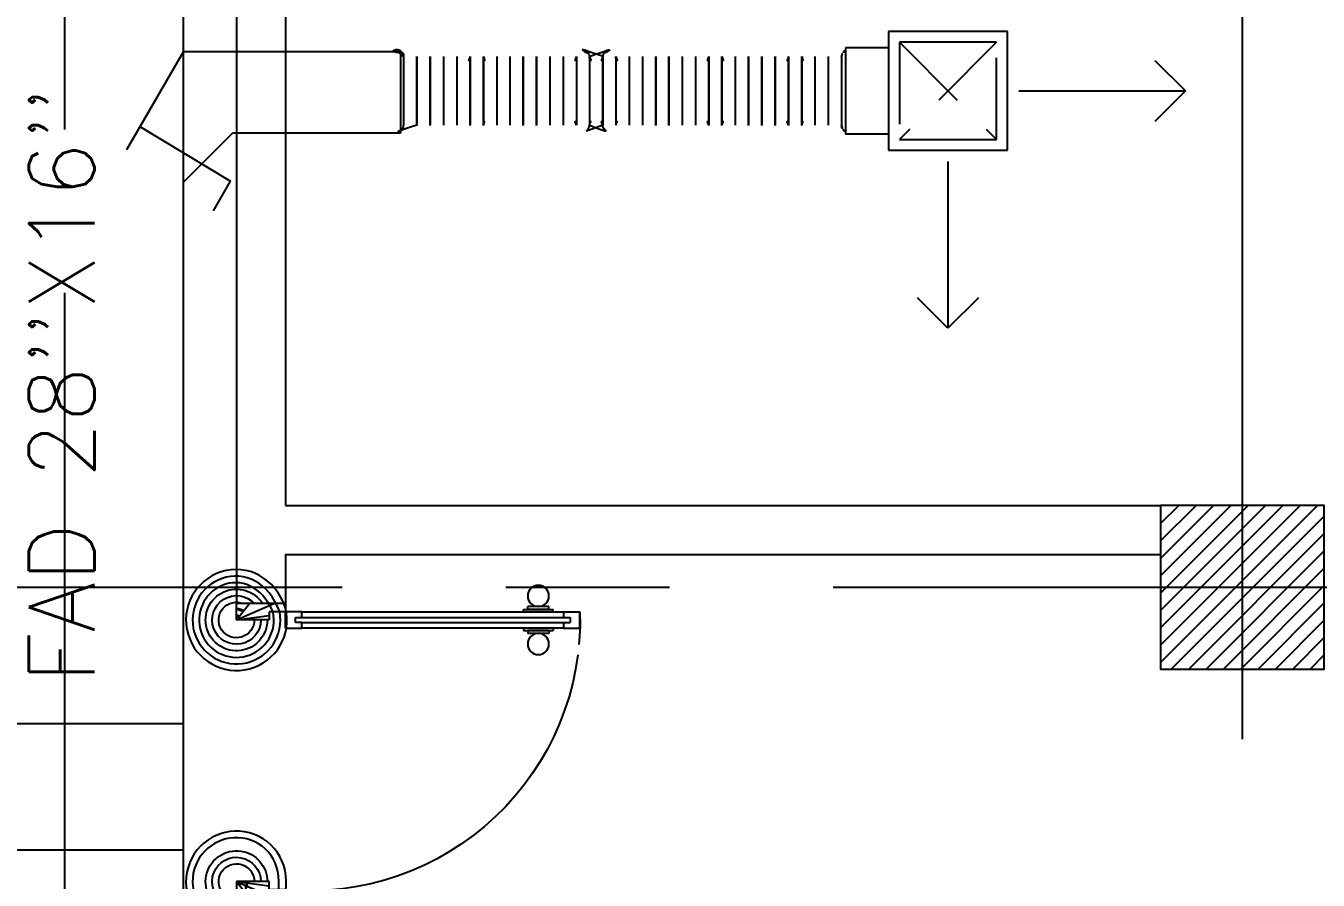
# Model space of a CAD drawing. Extents: x 417866230.2 to 417866327.8, y 43498045.5 to 43498135.4.
# Drawn here: x 417866252.478 to 417866256.428, y 43498083.807 to 43498086.419 of the extents above; entities that cross this region are included whole.
import ezdxf

# ---------------------------------------------------------------- set-up
doc = ezdxf.new("R2010")
doc.units = 0
doc.header["$MEASUREMENT"] = 0
doc.linetypes.add('CENTERX2', pattern=[4, 2.5, -0.5, 0.5, -0.5])
doc.linetypes.add('HIDDEN', pattern=[0.375, 0.25, -0.125])
doc.layers.get('0').update_dxf_attribs({"linetype": 'CONTINUOUS'})
for name, color, linetype in [('AXES', 11, 'CENTERX2'), ('COL', 9, 'CONTINUOUS'), ('DOOR', 9, 'CONTINUOUS'), ('DUCT', 6, 'CONTINUOUS'), ('HAT', 12, 'CONTINUOUS'), ('M-AC-FLEX', 3, 'CONTINUOUS'), ('M-EGU.', 2, 'CONTINUOUS'), ('SCD', 2, 'CONTINUOUS'), ('WALL', 4, 'CONTINUOUS')]:
    doc.layers.add(name, color=color, linetype=linetype)
doc.styles.add('ROMANS', font='ROMANS.shx', dxfattribs={"width": 0.6})

# ---------------------------------------------------------------- blocks, each defined once
blk = doc.blocks.new('DOOR90')
at = {"layer": 'DOOR', "color": 7, "linetype": 'ByBlock'}
for p, q in [((-150, 0), (0, 0)), ((-150, 0), (-150, -25)), ((0, -50), (-113.7, 0)), ((0, -50), (-40.1, 0)), ((0, -50), (0, 0)), ((-1000, -25), (-1050, -25)), ((-1050, -75), (-1050, -25)), ((-1050, -25), (-1050, -75)), ((-1000, -25), (-1000, -42)), ((-877.6, -17.8), (-967.6, -17.8)), ((-967.6, -25), (-967.6, -17.8)), ((-955, -8.8), (-890.2, -8.8)), ((-955, -17.8), (-955, -8.8)), ((-955, -17.8), (-890.2, -17.8)), ((-890.2, -17.8), (-890.2, -8.8)), ((-877.6, -25), (-877.6, -17.8)), ((-200, -25), (-150, -25)), ((-200, -42), (-200, -25)), ((-150, -25), (-100, -25)), ((-150, -75), (-150, -25)), ((-100, -25), (-100, -50)), ((0, -50), (-100, -36.6)), ((-1000, -75), (-1050, -75)), ((-1000, -42), (-1020, -42)), ((-1020, -42), (-1020, -58)), ((-1000, -58), (-1020, -58)), ((-1000, -58), (-1000, -75)), ((-967.6, -75), (-967.6, -82.2)), ((-877.6, -75), (-877.6, -82.2)), ((-180, -42), (-200, -42)), ((-200, -58), (-180, -58)), ((-200, -75), (-200, -58)), ((-150, -75), (-200, -75)), ((-180, -58), (-180, -42)), ((-100, -50), (0, -50)), ((-877.6, -82.2), (-967.6, -82.2)), ((-955, -82.2), (-890.2, -82.2)), ((-955, -82.2), (-955, -91.2)), ((-955, -91.2), (-890.2, -91.2)), ((-890.2, -82.2), (-890.2, -91.2)), ((0, -850), (-113.7, -900)), ((-100, -875), (-100, -850)), ((0, -850), (-100, -863.4)), ((-100, -850), (0, -850)), ((0, -850), (-40.1, -900)), ((0, -850), (0, -900)), ((-150, -875), (-100, -875)), ((-150, -900), (-150, -875)), ((-150, -900), (0, -900)), ((0, -900), (-150, -900))]:
    blk.add_line(p, q, dxfattribs=at)
at = {"layer": 'DOOR', "linetype": 'ByBlock'}
for p, q in [((-200, -25), (-1000, -25)), ((-200, -42), (-1000, -42)), ((-200, -58), (-1000, -58)), ((-1000, -75), (-200, -75))]:
    blk.add_line(p, q, dxfattribs=at)
at = {"layer": 'DOOR', "color": 7, "linetype": 'ByBlock'}
for centre in [(-922.6, 23.5), (-922.6, -123.5)]:
    blk.add_circle(centre, 32.4, dxfattribs=at)
for centre, radius, start, end in [((0, -50), 154.4, 161.1053, 166.2858), ((0, -50), 94.4, 148.0182, 180), ((0, -50), 134.4, 158.1598, 169.28), ((0, -50), 114.4, 154.0838, 167.3774), ((0, -50), 74.4, 137.7764, 180), ((0, -50), 54.4, 113.2074, 180), ((0, -50), 34.4, 90, 180), ((0, -50), 14.4, 90, 180), ((0, -850), 94.4, 180, 211.9818), ((0, -850), 74.4, 180, 222.2236), ((0, -850), 54.4, 180, 246.7926), ((0, -850), 34.4, 180, 270), ((0, -850), 14.4, 180, 270), ((0, -850), 154.4, 193.7142, 198.8947), ((0, -850), 134.4, 190.72, 201.8402)]:
    blk.add_arc(centre, radius, start, end, dxfattribs=at)
at = {"layer": 'DOOR', "linetype": 'HIDDEN', "ltscale": 0.5}
blk.add_arc((-222.2, -50), 828.2, 178.2701, 275.003, dxfattribs=at)
blk = doc.blocks.new('*X70')
at = {"color": 0}
for p, q in [((38539.2, 32281.3), (39018.9, 32761)), ((38539.2, 32334.4), (38965.9, 32761)), ((38539.2, 32387.4), (38912.8, 32761)), ((38539.2, 32440.4), (38859.8, 32761)), ((38539.2, 32493.5), (38806.8, 32761)), ((38539.2, 32546.5), (38753.7, 32761)), ((38539.2, 32599.5), (38700.7, 32761)), ((38539.2, 32652.6), (38647.7, 32761)), ((38539.2, 32705.6), (38594.6, 32761)), ((38539.2, 32758.6), (38541.6, 32761)), ((38571.9, 32261), (39039.2, 32728.3)), ((38625, 32261), (39039.2, 32675.3)), ((38678, 32261), (39039.2, 32622.2)), ((38731, 32261), (39039.2, 32569.2)), ((38784.1, 32261), (39039.2, 32516.2)), ((38837.1, 32261), (39039.2, 32463.1)), ((38890.1, 32261), (39039.2, 32410.1)), ((38943.2, 32261), (39039.2, 32357.1)), ((38996.2, 32261), (39039.2, 32304))]:
    blk.add_line(p, q, dxfattribs=at)
blk = doc.blocks.new('COL50')
at = {"layer": 'COL'}
blk.add_lwpolyline([(-250, 250), (-250, -250), (250, -250), (250, 250)], close=True, dxfattribs=at)

msp = doc.modelspace()

# ---------------------------------------------------------------- linework, layer by layer
at = {"layer": 'AXES'}
for p, q in [((417866256.1969, 43498056.2378), (417866256.1969, 43498134.7153)), ((417866252.5969, 43498063.1021), (417866252.5969, 43498121.9221)), ((417866230.9454, 43498084.7021), (417866300.0369, 43498084.7021))]:
    msp.add_line(p, q, dxfattribs=at)
at = {"layer": 'DUCT'}
for p, q in [((417866252.9595, 43498082.7854), (417866252.9595, 43498086.6017)), ((417866252.9595, 43498086.3406), (417866252.7857, 43498086.0394)), ((417866252.9595, 43498086.3406), (417866253.6236, 43498086.3406)), ((417866253.6236, 43498086.3406), (417866253.6236, 43498086.0906)), ((417866252.8268, 43498086.1107), (417866253.1039, 43498085.9435)), ((417866252.9595, 43498085.9406), (417866253.1095, 43498086.0906)), ((417866253.6236, 43498086.0906), (417866253.1095, 43498086.0906)), ((417866253.0518, 43498085.8533), (417866253.1039, 43498085.9435)), ((417866252.9595, 43498084.2845), (417866252.2595, 43498084.2845)), ((417866252.9595, 43498083.8986), (417866252.2595, 43498083.8986))]:
    msp.add_line(p, q, dxfattribs=at)
at = {"layer": 'M-AC-FLEX', "color": 11}
for p, q in [((417866253.6328, 43498086.3251), (417866253.6328, 43498086.115)), ((417866253.6328, 43498086.3251), (417866253.6328, 43498086.115)), ((417866253.6735, 43498086.3251), (417866253.6735, 43498086.115)), ((417866253.6735, 43498086.3251), (417866253.6735, 43498086.115)), ((417866253.6735, 43498086.1147), (417866253.6735, 43498086.3248)), ((417866253.6735, 43498086.1147), (417866253.6735, 43498086.3248)), ((417866253.7135, 43498086.3251), (417866253.7135, 43498086.115)), ((417866253.7135, 43498086.3251), (417866253.7135, 43498086.115)), ((417866253.7135, 43498086.1147), (417866253.7135, 43498086.3248)), ((417866253.7135, 43498086.1147), (417866253.7135, 43498086.3248)), ((417866253.7543, 43498086.3251), (417866253.7543, 43498086.115)), ((417866253.7543, 43498086.3251), (417866253.7543, 43498086.115)), ((417866253.795, 43498086.3251), (417866253.795, 43498086.115)), ((417866253.795, 43498086.3251), (417866253.795, 43498086.115)), ((417866253.8364, 43498086.3251), (417866253.8364, 43498086.115)), ((417866253.8364, 43498086.3251), (417866253.8364, 43498086.115)), ((417866253.8364, 43498086.1147), (417866253.8364, 43498086.3248)), ((417866253.8364, 43498086.1147), (417866253.8364, 43498086.3248)), ((417866253.8765, 43498086.3251), (417866253.8765, 43498086.115)), ((417866253.8765, 43498086.3251), (417866253.8765, 43498086.115)), ((417866253.8765, 43498086.1147), (417866253.8765, 43498086.3248)), ((417866253.8765, 43498086.1147), (417866253.8765, 43498086.3248)), ((417866253.9172, 43498086.3251), (417866253.9172, 43498086.115)), ((417866253.9172, 43498086.3251), (417866253.9172, 43498086.115)), ((417866253.9579, 43498086.3251), (417866253.9579, 43498086.115)), ((417866253.9579, 43498086.3251), (417866253.9579, 43498086.115)), ((417866253.9987, 43498086.3251), (417866253.9987, 43498086.115)), ((417866253.9987, 43498086.3251), (417866253.9987, 43498086.115)), ((417866253.9987, 43498086.1147), (417866253.9987, 43498086.3248)), ((417866253.9987, 43498086.1147), (417866253.9987, 43498086.3248)), ((417866254.0387, 43498086.3251), (417866254.0387, 43498086.115)), ((417866254.0387, 43498086.3251), (417866254.0387, 43498086.115)), ((417866254.0387, 43498086.1147), (417866254.0387, 43498086.3248)), ((417866254.0387, 43498086.1147), (417866254.0387, 43498086.3248)), ((417866254.0794, 43498086.3251), (417866254.0794, 43498086.115)), ((417866254.0794, 43498086.3251), (417866254.0794, 43498086.115)), ((417866254.1202, 43498086.3251), (417866254.1202, 43498086.115)), ((417866254.1202, 43498086.3251), (417866254.1202, 43498086.115)), ((417866254.1609, 43498086.3251), (417866254.1609, 43498086.115)), ((417866254.2007, 43498086.3251), (417866254.2007, 43498086.115)), ((417866254.2007, 43498086.3251), (417866254.2007, 43498086.115)), ((417866254.2414, 43498086.3251), (417866254.2414, 43498086.115)), ((417866254.2414, 43498086.3251), (417866254.2414, 43498086.115)), ((417866254.2414, 43498086.1147), (417866254.2414, 43498086.3248)), ((417866254.2414, 43498086.1147), (417866254.2414, 43498086.3248)), ((417866254.2814, 43498086.3251), (417866254.2814, 43498086.115)), ((417866254.3222, 43498086.3251), (417866254.3222, 43498086.115)), ((417866254.3222, 43498086.3251), (417866254.3222, 43498086.115)), ((417866254.3629, 43498086.3251), (417866254.3629, 43498086.115)), ((417866254.3629, 43498086.3251), (417866254.3629, 43498086.115)), ((417866254.4036, 43498086.3251), (417866254.4036, 43498086.115)), ((417866254.4036, 43498086.3251), (417866254.4036, 43498086.115)), ((417866254.4036, 43498086.1147), (417866254.4036, 43498086.3248)), ((417866254.4036, 43498086.1147), (417866254.4036, 43498086.3248)), ((417866254.4436, 43498086.3251), (417866254.4436, 43498086.115)), ((417866254.4436, 43498086.3251), (417866254.4436, 43498086.115)), ((417866254.4436, 43498086.1147), (417866254.4436, 43498086.3248)), ((417866254.4436, 43498086.1147), (417866254.4436, 43498086.3248)), ((417866254.4844, 43498086.3251), (417866254.4844, 43498086.115)), ((417866254.4844, 43498086.3251), (417866254.4844, 43498086.115)), ((417866254.5251, 43498086.3251), (417866254.5251, 43498086.115)), ((417866254.5251, 43498086.3251), (417866254.5251, 43498086.115)), ((417866254.5658, 43498086.3251), (417866254.5658, 43498086.115)), ((417866254.5658, 43498086.3251), (417866254.5658, 43498086.115)), ((417866254.5659, 43498086.1147), (417866254.5659, 43498086.3248)), ((417866254.5659, 43498086.1147), (417866254.5659, 43498086.3248)), ((417866254.6059, 43498086.3251), (417866254.6059, 43498086.115)), ((417866254.6059, 43498086.3251), (417866254.6059, 43498086.115)), ((417866254.6059, 43498086.1147), (417866254.6059, 43498086.3248)), ((417866254.6059, 43498086.1147), (417866254.6059, 43498086.3248)), ((417866254.6466, 43498086.3251), (417866254.6466, 43498086.115)), ((417866254.6466, 43498086.3251), (417866254.6466, 43498086.115)), ((417866254.6873, 43498086.3251), (417866254.6873, 43498086.115)), ((417866254.6873, 43498086.3251), (417866254.6873, 43498086.115)), ((417866254.6873, 43498086.3251), (417866254.6873, 43498086.115)), ((417866254.6873, 43498086.1147), (417866254.6873, 43498086.3248)), ((417866254.7281, 43498086.3251), (417866254.7281, 43498086.115)), ((417866254.7281, 43498086.3251), (417866254.7281, 43498086.115)), ((417866254.7281, 43498086.3251), (417866254.7281, 43498086.115)), ((417866254.7281, 43498086.1147), (417866254.7281, 43498086.3248)), ((417866254.7681, 43498086.3251), (417866254.7681, 43498086.115)), ((417866254.7681, 43498086.1147), (417866254.7681, 43498086.3248)), ((417866254.8095, 43498086.3251), (417866254.8095, 43498086.115)), ((417866254.8095, 43498086.3251), (417866254.8095, 43498086.115)), ((417866254.8095, 43498086.1147), (417866254.8095, 43498086.3248)), ((417866254.8095, 43498086.1147), (417866254.8095, 43498086.3248)), ((417866254.8496, 43498086.3251), (417866254.8496, 43498086.115)), ((417866254.8496, 43498086.3251), (417866254.8496, 43498086.115)), ((417866254.8496, 43498086.1147), (417866254.8496, 43498086.3248)), ((417866254.8496, 43498086.1147), (417866254.8496, 43498086.3248)), ((417866254.8903, 43498086.3251), (417866254.8903, 43498086.115)), ((417866254.8903, 43498086.3251), (417866254.8903, 43498086.115)), ((417866254.931, 43498086.3251), (417866254.931, 43498086.115)), ((417866254.931, 43498086.3251), (417866254.931, 43498086.115)), ((417866254.9718, 43498086.3251), (417866254.9718, 43498086.115))]:
    msp.add_line(p, q, dxfattribs=at)
at = {"layer": 'M-AC-FLEX'}
for points in [[(417866253.6328, 43498086.3251, 0.652802), (417866253.5986, 43498086.3401, 0.652802)], [(417866253.5986, 43498086.3401, -0.652802), (417866253.6328, 43498086.3251)], [(417866253.7135, 43498086.3244, -0.00451), (417866253.7135, 43498086.3248, 1.018005), (417866253.6735, 43498086.3248)], [(417866253.6735, 43498086.3244, 0.00451), (417866253.6735, 43498086.3248, -1.018005), (417866253.7135, 43498086.3248)], [(417866253.7135, 43498086.3251, 1), (417866253.7543, 43498086.3251, -1), (417866253.795, 43498086.3251)], [(417866253.795, 43498086.3251, 1), (417866253.7543, 43498086.3251)], [(417866253.7543, 43498086.3251, -1), (417866253.795, 43498086.3251)], [(417866253.8357, 43498086.3251, -1), (417866253.795, 43498086.3251, 1), (417866253.7543, 43498086.3251)], [(417866253.8357, 43498086.3244, 0.00451), (417866253.8357, 43498086.3248, -0.998307), (417866253.8765, 43498086.3248)], [(417866253.8765, 43498086.3244, -0.00451), (417866253.8765, 43498086.3248, 0.998307), (417866253.8357, 43498086.3248)], [(417866253.8765, 43498086.3251, 1), (417866253.9172, 43498086.3251, -1), (417866253.9579, 43498086.3251)], [(417866253.9172, 43498086.3251, -1), (417866253.9579, 43498086.3251)], [(417866253.9987, 43498086.3251, -1), (417866253.9579, 43498086.3251, 1), (417866253.9172, 43498086.3251)], [(417866253.9579, 43498086.3251, 1), (417866253.9172, 43498086.3251)], [(417866253.9987, 43498086.3244, 0.00451), (417866253.9987, 43498086.3248, -1.018005), (417866254.0387, 43498086.3248)], [(417866254.0387, 43498086.3244, -0.00451), (417866254.0387, 43498086.3248, 1.018005), (417866253.9987, 43498086.3248)], [(417866254.0387, 43498086.3251, 1), (417866254.0794, 43498086.3251, -1), (417866254.1202, 43498086.3251)], [(417866254.1202, 43498086.3251, 1), (417866254.0794, 43498086.3251)], [(417866254.0794, 43498086.3251, -1), (417866254.1202, 43498086.3251)], [(417866254.1609, 43498086.3251, -1), (417866254.1202, 43498086.3251, 1), (417866254.0794, 43498086.3251)], [(417866254.1609, 43498086.3244, 0.00451), (417866254.1609, 43498086.3248, -1.018005), (417866254.2009, 43498086.3248)], [(417866254.2009, 43498086.3244, -0.00451), (417866254.2009, 43498086.3248, 1.018005), (417866254.1609, 43498086.3248)], [(417866254.1789, 43498086.3454, -0.43418), (417866254.2007, 43498086.3251)], [(417866254.1789, 43498086.3454, -0.43418), (417866254.2007, 43498086.3251)], [(417866254.2414, 43498086.3251, -1), (417866254.2007, 43498086.3251, 0.43418), (417866254.1789, 43498086.3454, 0.43418)], [(417866254.2009, 43498086.3251, 1), (417866254.2417, 43498086.3251, -0.43418), (417866254.2634, 43498086.3454, -0.43418)], [(417866254.2814, 43498086.3244, -0.00451), (417866254.2814, 43498086.3248, 1.018005), (417866254.2414, 43498086.3248)], [(417866254.2414, 43498086.3244, 0.00451), (417866254.2414, 43498086.3248, -1.018005), (417866254.2814, 43498086.3248)], [(417866254.2634, 43498086.3454, 0.43418), (417866254.2417, 43498086.3251)], [(417866254.2634, 43498086.3454, 0.43418), (417866254.2417, 43498086.3251)], [(417866254.2814, 43498086.3251, 1), (417866254.3222, 43498086.3251, -1), (417866254.3629, 43498086.3251)], [(417866254.3222, 43498086.3251, -1), (417866254.3629, 43498086.3251)], [(417866254.4036, 43498086.3251, -1), (417866254.3629, 43498086.3251, 1), (417866254.3222, 43498086.3251)], [(417866254.3629, 43498086.3251, 1), (417866254.3222, 43498086.3251)], [(417866254.4436, 43498086.3244, -0.00451), (417866254.4436, 43498086.3248, 1.018005), (417866254.4036, 43498086.3248)], [(417866254.4036, 43498086.3244, 0.00451), (417866254.4036, 43498086.3248, -1.018005), (417866254.4436, 43498086.3248)], [(417866254.4436, 43498086.3251, 1), (417866254.4844, 43498086.3251, -1), (417866254.5251, 43498086.3251)], [(417866254.5251, 43498086.3251, 1), (417866254.4844, 43498086.3251)], [(417866254.4844, 43498086.3251, -1), (417866254.5251, 43498086.3251)], [(417866254.5658, 43498086.3251, -1), (417866254.5251, 43498086.3251, 1), (417866254.4844, 43498086.3251)], [(417866254.5658, 43498086.3244, 0.00451), (417866254.5659, 43498086.3248, -1.018005), (417866254.6059, 43498086.3248)], [(417866254.6059, 43498086.3244, -0.00451), (417866254.6059, 43498086.3248, 1.018005), (417866254.5659, 43498086.3248)], [(417866254.6059, 43498086.3251, 1), (417866254.6466, 43498086.3251, -1), (417866254.6873, 43498086.3251)], [(417866254.6466, 43498086.3251, -1), (417866254.6873, 43498086.3251)], [(417866254.7281, 43498086.3251, -1), (417866254.6873, 43498086.3251, 1), (417866254.6466, 43498086.3251)], [(417866254.6873, 43498086.3251, 1), (417866254.6466, 43498086.3251)], [(417866254.6473, 43498086.3244, 0.00451), (417866254.6473, 43498086.3248, -1.018005), (417866254.6873, 43498086.3248)], [(417866254.6873, 43498086.3251, 1), (417866254.7281, 43498086.3251, -1), (417866254.7688, 43498086.3251)], [(417866254.7688, 43498086.3251, 1), (417866254.7281, 43498086.3251)], [(417866254.7281, 43498086.3251, -1), (417866254.7688, 43498086.3251)], [(417866254.8095, 43498086.3251, -1), (417866254.7688, 43498086.3251, 1), (417866254.7281, 43498086.3251)], [(417866254.7681, 43498086.3244, -0.00451), (417866254.7681, 43498086.3248, 1.018005), (417866254.7281, 43498086.3248)], [(417866254.8496, 43498086.3244, -0.00451), (417866254.8496, 43498086.3248, 1.018005), (417866254.8095, 43498086.3248)], [(417866254.8095, 43498086.3244, 0.00451), (417866254.8095, 43498086.3248, -1.018005), (417866254.8496, 43498086.3248)], [(417866254.8496, 43498086.3251, 1), (417866254.8903, 43498086.3251, -1), (417866254.931, 43498086.3251)], [(417866254.8903, 43498086.3251, -1), (417866254.931, 43498086.3251)], [(417866254.9718, 43498086.3251, -1), (417866254.931, 43498086.3251, 1), (417866254.8903, 43498086.3251)], [(417866254.931, 43498086.3251, 1), (417866254.8903, 43498086.3251)], [(417866254.9718, 43498086.3244, 0.00451), (417866254.9718, 43498086.3248, -0.296155), (417866254.9833, 43498086.3433, -0.296155)], [(417866254.9833, 43498086.3433, 0.296155), (417866254.9718, 43498086.3248)], [(417866253.6328, 43498086.3251, 1), (417866253.6735, 43498086.3251)], [(417866253.7543, 43498086.3251, -1), (417866253.7135, 43498086.3251)], [(417866253.795, 43498086.3251, 1), (417866253.8357, 43498086.3251)], [(417866253.8357, 43498086.3251, -0.412332), (417866253.8155, 43498086.3048, -0.412332)], [(417866253.8765, 43498086.3251, 0.412332), (417866253.8967, 43498086.3048, 0.412332)], [(417866253.9172, 43498086.3251, -1), (417866253.8765, 43498086.3251)], [(417866253.9579, 43498086.3251, 1), (417866253.9987, 43498086.3251)], [(417866254.0794, 43498086.3251, -1), (417866254.0387, 43498086.3251)], [(417866254.1202, 43498086.3251, 1), (417866254.1609, 43498086.3251)], [(417866254.1609, 43498086.3251, -0.412332), (417866254.1407, 43498086.3048, -0.412332)], [(417866254.2007, 43498086.3251, 1), (417866254.2414, 43498086.3251)], [(417866254.2417, 43498086.3251, -1), (417866254.2009, 43498086.3251)], [(417866254.2009, 43498086.3251, 0.412332), (417866254.2212, 43498086.3048, 0.412332)], [(417866254.2414, 43498086.3251, -0.412332), (417866254.2212, 43498086.3048, -0.412332)], [(417866254.2814, 43498086.3251, 0.412332), (417866254.3017, 43498086.3048, 0.412332)], [(417866254.3222, 43498086.3251, -1), (417866254.2814, 43498086.3251)], [(417866254.3629, 43498086.3251, 1), (417866254.4036, 43498086.3251)], [(417866254.4844, 43498086.3251, -1), (417866254.4436, 43498086.3251)], [(417866254.5251, 43498086.3251, 1), (417866254.5658, 43498086.3251)], [(417866254.5658, 43498086.3251, -0.412332), (417866254.5456, 43498086.3048, -0.412332)], [(417866254.6466, 43498086.3251, -1), (417866254.6059, 43498086.3251)], [(417866254.6059, 43498086.3251, 0.412332), (417866254.6261, 43498086.3048, 0.412332)], [(417866254.6873, 43498086.3251, 1), (417866254.7281, 43498086.3251)], [(417866254.7281, 43498086.3251, -1), (417866254.6873, 43498086.3251)], [(417866254.7688, 43498086.3251, 1), (417866254.8095, 43498086.3251)], [(417866254.8095, 43498086.3251, -0.412332), (417866254.7893, 43498086.3048, -0.412332)], [(417866254.8496, 43498086.3251, 0.412332), (417866254.8698, 43498086.3048, 0.412332)], [(417866254.8903, 43498086.3251, -1), (417866254.8496, 43498086.3251)], [(417866254.931, 43498086.3251, 1), (417866254.9718, 43498086.3251)], [(417866253.6735, 43498086.115, 1), (417866253.6328, 43498086.115, -0.652802), (417866253.5986, 43498086.1, -0.652802)], [(417866253.6735, 43498086.115, -0.00451), (417866253.6735, 43498086.1147, 0.008922), (417866253.6735, 43498086.114)], [(417866253.7135, 43498086.115, -0.999838), (417866253.6735, 43498086.1143)], [(417866253.6735, 43498086.115, 0.999838), (417866253.7135, 43498086.1143)], [(417866253.6735, 43498086.115, 0.999838), (417866253.7135, 43498086.1143)], [(417866253.7135, 43498086.115, -0.999838), (417866253.6735, 43498086.1143)], [(417866253.6735, 43498086.1143, -0.004461), (417866253.6735, 43498086.1147)], [(417866253.6735, 43498086.1143, -0.004461), (417866253.6735, 43498086.1147)], [(417866253.6735, 43498086.1147, 0.008922), (417866253.6735, 43498086.114)], [(417866253.7135, 43498086.115, -1), (417866253.7543, 43498086.115, 1), (417866253.795, 43498086.115)], [(417866253.7135, 43498086.115, 0.00451), (417866253.7135, 43498086.1147, -0.008922), (417866253.7135, 43498086.114)], [(417866253.7135, 43498086.1143, 0.004461), (417866253.7135, 43498086.1147)], [(417866253.7135, 43498086.1147, -0.008922), (417866253.7135, 43498086.114)], [(417866253.7135, 43498086.1143, 0.004461), (417866253.7135, 43498086.1147)], [(417866253.8364, 43498086.115, 0.983445), (417866253.795, 43498086.115, -1), (417866253.7543, 43498086.115)], [(417866253.8364, 43498086.115, -0.00451), (417866253.8364, 43498086.1147, 0.008922), (417866253.8364, 43498086.114)], [(417866253.8765, 43498086.115, -0.999838), (417866253.8364, 43498086.1143)], [(417866253.8364, 43498086.115, 0.999838), (417866253.8765, 43498086.1143)], [(417866253.8364, 43498086.1147, 0.008922), (417866253.8364, 43498086.114)], [(417866253.8765, 43498086.115, -0.412332), (417866253.8967, 43498086.1354, -0.412332)], [(417866253.8765, 43498086.115, -1), (417866253.9172, 43498086.115, 1), (417866253.9579, 43498086.115)], [(417866253.9987, 43498086.115, 1), (417866253.9579, 43498086.115, -1), (417866253.9172, 43498086.115)], [(417866253.9987, 43498086.115, 0.999838), (417866254.0387, 43498086.1143)], [(417866254.0387, 43498086.115, -0.999838), (417866253.9987, 43498086.1143)], [(417866253.9987, 43498086.115, -0.00451), (417866253.9987, 43498086.1147, 0.008922), (417866253.9987, 43498086.114)], [(417866254.0387, 43498086.115, -0.999838), (417866253.9987, 43498086.1143)], [(417866253.9987, 43498086.115, 0.999838), (417866254.0387, 43498086.1143)], [(417866253.9987, 43498086.1143, -0.004461), (417866253.9987, 43498086.1147)], [(417866253.9987, 43498086.1147, 0.008922), (417866253.9987, 43498086.114)], [(417866253.9987, 43498086.1143, -0.004461), (417866253.9987, 43498086.1147)], [(417866254.0387, 43498086.115, -1), (417866254.0794, 43498086.115, 1), (417866254.1202, 43498086.115)], [(417866254.0387, 43498086.115, 0.00451), (417866254.0387, 43498086.1147, -0.008922), (417866254.0387, 43498086.114)], [(417866254.0387, 43498086.1143, 0.004461), (417866254.0387, 43498086.1147)], [(417866254.0387, 43498086.1143, 0.004461), (417866254.0387, 43498086.1147)], [(417866254.0387, 43498086.1147, -0.008922), (417866254.0387, 43498086.114)], [(417866254.1609, 43498086.115, 1), (417866254.1202, 43498086.115, -1), (417866254.0794, 43498086.115)], [(417866254.1609, 43498086.115, 0.412332), (417866254.1407, 43498086.1354, 0.412332)], [(417866254.1609, 43498086.115, 0.999838), (417866254.2009, 43498086.1143)], [(417866254.2009, 43498086.115, -0.999838), (417866254.1609, 43498086.1143)], [(417866254.1609, 43498086.115, -0.00451), (417866254.1609, 43498086.1147, 0.008922), (417866254.1609, 43498086.114)], [(417866254.2009, 43498086.115, -0.999838), (417866254.1609, 43498086.1143)], [(417866254.1609, 43498086.115, 0.999838), (417866254.2009, 43498086.1143)], [(417866254.1609, 43498086.1143, -0.004461), (417866254.1609, 43498086.1147)], [(417866254.1609, 43498086.1147, 0.008922), (417866254.1609, 43498086.114)], [(417866254.1609, 43498086.1143, -0.004461), (417866254.1609, 43498086.1147)], [(417866254.2414, 43498086.115, 1), (417866254.2007, 43498086.115, -0.43418), (417866254.1789, 43498086.0947, -0.43418)], [(417866254.2009, 43498086.115, -1), (417866254.2417, 43498086.115, 0.43418), (417866254.2634, 43498086.0947, 0.43418)], [(417866254.2009, 43498086.115, -0.412332), (417866254.2212, 43498086.1354, -0.412332)], [(417866254.2009, 43498086.115, 0.00451), (417866254.2009, 43498086.1147, -0.008922), (417866254.2009, 43498086.114)], [(417866254.2009, 43498086.1143, 0.004461), (417866254.2009, 43498086.1147)], [(417866254.2009, 43498086.1143, 0.004461), (417866254.2009, 43498086.1147)], [(417866254.2009, 43498086.1147, -0.008922), (417866254.2009, 43498086.114)], [(417866254.2414, 43498086.115, 0.412332), (417866254.2212, 43498086.1354, 0.412332)], [(417866254.2414, 43498086.115, -0.00451), (417866254.2414, 43498086.1147, 0.008922), (417866254.2414, 43498086.114)], [(417866254.2814, 43498086.115, -0.999838), (417866254.2414, 43498086.1143)], [(417866254.2414, 43498086.115, 0.999838), (417866254.2814, 43498086.1143)], [(417866254.2414, 43498086.115, 0.999838), (417866254.2814, 43498086.1143)], [(417866254.2814, 43498086.115, -0.999838), (417866254.2414, 43498086.1143)], [(417866254.2414, 43498086.1143, -0.004461), (417866254.2414, 43498086.1147)], [(417866254.2414, 43498086.1143, -0.004461), (417866254.2414, 43498086.1147)], [(417866254.2414, 43498086.1147, 0.008922), (417866254.2414, 43498086.114)], [(417866254.2814, 43498086.115, -0.412332), (417866254.3017, 43498086.1354, -0.412332)], [(417866254.2814, 43498086.115, -1), (417866254.3222, 43498086.115, 1), (417866254.3629, 43498086.115)], [(417866254.2814, 43498086.115, 0.00451), (417866254.2814, 43498086.1147, -0.008922), (417866254.2814, 43498086.114)], [(417866254.2814, 43498086.1143, 0.004461), (417866254.2814, 43498086.1147)], [(417866254.2814, 43498086.1147, -0.008922), (417866254.2814, 43498086.114)], [(417866254.2814, 43498086.1143, 0.004461), (417866254.2814, 43498086.1147)], [(417866254.4036, 43498086.115, 1), (417866254.3629, 43498086.115, -1), (417866254.3222, 43498086.115)], [(417866254.4036, 43498086.115, -0.00451), (417866254.4036, 43498086.1147, 0.008922), (417866254.4036, 43498086.114)], [(417866254.4436, 43498086.115, -0.999838), (417866254.4036, 43498086.1143)], [(417866254.4036, 43498086.115, 0.999838), (417866254.4436, 43498086.1143)], [(417866254.4036, 43498086.115, 0.999838), (417866254.4436, 43498086.1143)], [(417866254.4436, 43498086.115, -0.999838), (417866254.4036, 43498086.1143)], [(417866254.4036, 43498086.1143, -0.004461), (417866254.4036, 43498086.1147)], [(417866254.4036, 43498086.1143, -0.004461), (417866254.4036, 43498086.1147)], [(417866254.4036, 43498086.1147, 0.008922), (417866254.4036, 43498086.114)], [(417866254.4436, 43498086.115, -1), (417866254.4844, 43498086.115, 1), (417866254.5251, 43498086.115)], [(417866254.4436, 43498086.115, 0.00451), (417866254.4436, 43498086.1147, -0.008922), (417866254.4436, 43498086.114)], [(417866254.4436, 43498086.1143, 0.004461), (417866254.4436, 43498086.1147)], [(417866254.4436, 43498086.1147, -0.008922), (417866254.4436, 43498086.114)], [(417866254.4436, 43498086.1143, 0.004461), (417866254.4436, 43498086.1147)], [(417866254.5658, 43498086.115, 1), (417866254.5251, 43498086.115, -1), (417866254.4844, 43498086.115)], [(417866254.5658, 43498086.115, 0.412332), (417866254.5456, 43498086.1354, 0.412332)], [(417866254.5658, 43498086.115, 0.999838), (417866254.6059, 43498086.1143)], [(417866254.6059, 43498086.115, -0.999838), (417866254.5658, 43498086.1143)], [(417866254.5658, 43498086.115, -0.00451), (417866254.5659, 43498086.1147, 0.008922), (417866254.5659, 43498086.114)], [(417866254.6059, 43498086.115, -0.999838), (417866254.5658, 43498086.1143)], [(417866254.5658, 43498086.115, 0.999838), (417866254.6059, 43498086.1143)], [(417866254.5658, 43498086.1143, -0.004461), (417866254.5659, 43498086.1147)], [(417866254.5659, 43498086.1147, 0.008922), (417866254.5659, 43498086.114)], [(417866254.5658, 43498086.1143, -0.004461), (417866254.5659, 43498086.1147)], [(417866254.6059, 43498086.115, -1), (417866254.6466, 43498086.115, 1), (417866254.6873, 43498086.115)], [(417866254.6059, 43498086.115, -0.412332), (417866254.6261, 43498086.1354, -0.412332)], [(417866254.6059, 43498086.115, 0.00451), (417866254.6059, 43498086.1147, -0.008922), (417866254.6059, 43498086.114)], [(417866254.6059, 43498086.1143, 0.004461), (417866254.6059, 43498086.1147)], [(417866254.6059, 43498086.1143, 0.004461), (417866254.6059, 43498086.1147)], [(417866254.6059, 43498086.1147, -0.008922), (417866254.6059, 43498086.114)], [(417866254.7281, 43498086.115, 1), (417866254.6873, 43498086.115, -1), (417866254.6466, 43498086.115)], [(417866254.6473, 43498086.115, 0.999838), (417866254.6873, 43498086.1143)], [(417866254.6873, 43498086.115, -0.999838), (417866254.6473, 43498086.1143)], [(417866254.6473, 43498086.1143, -0.004461), (417866254.6473, 43498086.1147)], [(417866254.6473, 43498086.1147, 0.008922), (417866254.6473, 43498086.114)], [(417866254.6873, 43498086.115, -1), (417866254.7281, 43498086.115, 1), (417866254.7688, 43498086.115)], [(417866254.6873, 43498086.115, 0.00451), (417866254.6873, 43498086.1147, -0.008922), (417866254.6873, 43498086.114)], [(417866254.6873, 43498086.1143, 0.004461), (417866254.6873, 43498086.1147)], [(417866254.8095, 43498086.115, 1), (417866254.7688, 43498086.115, -1), (417866254.7281, 43498086.115)], [(417866254.7281, 43498086.115, -0.00451), (417866254.7281, 43498086.1147, 0.008922), (417866254.7281, 43498086.114)], [(417866254.7681, 43498086.115, -0.999838), (417866254.7281, 43498086.1143)], [(417866254.7281, 43498086.115, 0.999838), (417866254.7681, 43498086.1143)], [(417866254.7281, 43498086.1143, -0.004461), (417866254.7281, 43498086.1147)], [(417866254.7681, 43498086.1143, 0.004461), (417866254.7681, 43498086.1147)], [(417866254.7681, 43498086.1147, -0.008922), (417866254.7681, 43498086.114)], [(417866254.8095, 43498086.115, 0.412332), (417866254.7893, 43498086.1354, 0.412332)], [(417866254.8095, 43498086.115, -0.00451), (417866254.8095, 43498086.1147, 0.008922), (417866254.8095, 43498086.114)], [(417866254.8496, 43498086.115, -0.999838), (417866254.8095, 43498086.1143)], [(417866254.8095, 43498086.115, 0.999838), (417866254.8496, 43498086.1143)], [(417866254.8095, 43498086.115, 0.999838), (417866254.8496, 43498086.1143)], [(417866254.8496, 43498086.115, -0.999838), (417866254.8095, 43498086.1143)], [(417866254.8095, 43498086.1143, -0.004461), (417866254.8095, 43498086.1147)], [(417866254.8095, 43498086.1143, -0.004461), (417866254.8095, 43498086.1147)], [(417866254.8095, 43498086.1147, 0.008922), (417866254.8095, 43498086.114)], [(417866254.8496, 43498086.115, -0.412332), (417866254.8698, 43498086.1354, -0.412332)], [(417866254.8496, 43498086.115, -1), (417866254.8903, 43498086.115, 1), (417866254.931, 43498086.115)], [(417866254.8496, 43498086.115, 0.00451), (417866254.8496, 43498086.1147, -0.008922), (417866254.8496, 43498086.114)], [(417866254.8496, 43498086.1143, 0.004461), (417866254.8496, 43498086.1147)], [(417866254.8496, 43498086.1147, -0.008922), (417866254.8496, 43498086.114)], [(417866254.8496, 43498086.1143, 0.004461), (417866254.8496, 43498086.1147)], [(417866254.9718, 43498086.115, 1), (417866254.931, 43498086.115, -1), (417866254.8903, 43498086.115)], [(417866254.9718, 43498086.115, 0.29613), (417866254.9833, 43498086.0965, 0.29613)], [(417866254.9718, 43498086.115, -0.00451), (417866254.9718, 43498086.1147, 0.008922), (417866254.9718, 43498086.114)], [(417866254.9718, 43498086.115, 0.29613), (417866254.9833, 43498086.0965, 0.29613)], [(417866254.9718, 43498086.1143, -0.004461), (417866254.9718, 43498086.1147)], [(417866254.9718, 43498086.1147, 0.008922), (417866254.9718, 43498086.114)], [(417866254.9718, 43498086.1143, -0.004461), (417866254.9718, 43498086.1147)], [(417866254.9833, 43498086.0965, -0.286454), (417866254.9718, 43498086.1143)], [(417866254.9833, 43498086.0965, -0.286454), (417866254.9718, 43498086.1143)]]:
    msp.add_lwpolyline(points, format="xyb", dxfattribs=at)
at = {"layer": 'M-EGU.'}
for p, q in [((417866255.1153, 43498086.4016), (417866255.1153, 43498086.0386)), ((417866255.4783, 43498086.4016), (417866255.1153, 43498086.4016)), ((417866255.4783, 43498086.0386), (417866255.4783, 43498086.4016)), ((417866254.9833, 43498086.3521), (417866254.9833, 43498086.0881)), ((417866255.1153, 43498086.3521), (417866254.9833, 43498086.3521)), ((417866255.9295, 43498086.3134), (417866256.0228, 43498086.2201)), ((417866255.5131, 43498086.2201), (417866256.0228, 43498086.2201)), ((417866256.0228, 43498086.2201), (417866255.9295, 43498086.1267)), ((417866255.1153, 43498086.0881), (417866254.9833, 43498086.0881)), ((417866255.1153, 43498086.0386), (417866255.4783, 43498086.0386)), ((417866255.2968, 43498086.0038), (417866255.2968, 43498085.4941)), ((417866255.2968, 43498085.4941), (417866255.2035, 43498085.5874)), ((417866255.3902, 43498085.5874), (417866255.2968, 43498085.4941))]:
    msp.add_line(p, q, dxfattribs=at)
at = {"layer": 'M-EGU.', "linetype": 'HIDDEN'}
for p, q in [((417866255.4453, 43498086.3686), (417866255.1483, 43498086.3686)), ((417866255.1483, 43498086.3686), (417866255.4453, 43498086.0716)), ((417866255.4453, 43498086.3686), (417866255.1483, 43498086.0716)), ((417866255.1483, 43498086.3686), (417866255.1483, 43498086.0716)), ((417866255.4453, 43498086.0716), (417866255.4453, 43498086.3686)), ((417866255.1483, 43498086.0716), (417866255.4453, 43498086.0716))]:
    msp.add_line(p, q, dxfattribs=at)
at = {"layer": 'WALL'}
for p, q in [((417866253.1219, 43498087.0182), (417866253.1219, 43498084.6521)), ((417866253.2719, 43498087.0182), (417866253.2719, 43498084.9521)), ((417866253.2719, 43498084.9521), (417866255.9469, 43498084.9521)), ((417866253.2719, 43498084.8021), (417866255.9469, 43498084.8021)), ((417866253.2719, 43498084.8021), (417866253.2719, 43498084.6521)), ((417866253.2719, 43498084.6521), (417866253.1219, 43498084.6521))]:
    msp.add_line(p, q, dxfattribs=at)

# ---------------------------------------------------------------- block references
at = {"layer": 'COL', "xscale": 0.001000000047497451, "yscale": 0.0009999999892897904, "zscale": 0.001}
msp.add_blockref('COL50', (417866256.1969, 43498084.7021), dxfattribs=at)
at = {"layer": 'DOOR', "xscale": -0.001000000047497451, "yscale": 0.0009999999892897904, "zscale": 0.001}
msp.add_blockref('DOOR90', (417866253.1219, 43498084.6521), dxfattribs=at)
at = {"layer": 'HAT', "xscale": 0.001000000047497451, "yscale": 0.0009999999892897904, "zscale": 0.001}
msp.add_blockref('*X70', (417866217.4076, 43498052.1911), dxfattribs=at)

# ---------------------------------------------------------------- texts
at = {"layer": 'SCD', "style": 'ROMANS'}
msp.add_text("FAD 28''X16''", height=0.2, rotation=90, dxfattribs=at).set_placement((417866252.6875, 43498084.4094))

doc.saveas('drawing.dxf')
